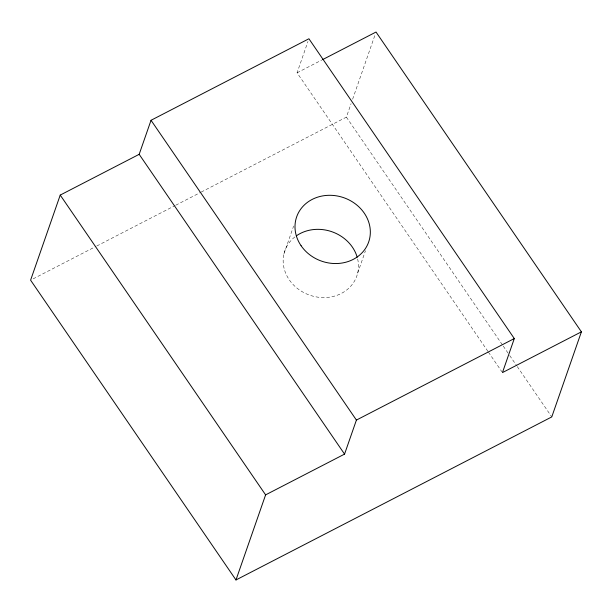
<?xml version="1.0" encoding="UTF-8"?>
<svg xmlns="http://www.w3.org/2000/svg" width="612" height="612" viewBox="0 0 612 612"><rect width="100%" height="100%" fill="white"/><g stroke="black" fill="none" stroke-linecap="round" stroke-linejoin="round"><path stroke-width="0.46" stroke-dasharray="3.06 2.29" d="M487.902 351.349L297.072 72.797L307.989 41.455M283.96 253.789L293.63 226.019M201.226 192.076L346.392 117.129L351.066 103.696M352.627 99.213L375.401 33.836M357.668 273.128L365.463 250.736M297.072 72.797L321.69 60.091M33.147 278.85L95.962 246.422M96.811 245.986L174.91 205.663M175.759 205.227L200.376 192.512M346.392 117.129L502.712 345.313M503.255 346.101L509.184 354.761M509.719 355.549L516.727 365.777M517.27 366.565L551.772 416.917M488.437 352.137L501.917 371.805M357.653 258.975A38.135 33.606 19.2 0 1 309.205 294.992A38.135 33.606 19.2 0 1 295.588 236.4"/><path stroke-width="0.92" d="M581.4 331.834L502.452 372.593L514.302 338.558L308.922 38.763L151.034 120.289L139.176 154.323L60.228 195.083L30.6 280.166L235.98 579.962L551.772 416.917L581.4 331.834L376.02 32.038L322.539 59.655M235.98 579.962L265.608 494.871L344.556 454.112L356.413 420.077L514.302 338.558M151.034 120.289L356.413 420.077M139.176 154.323L344.556 454.112M60.228 195.083L265.608 494.871M296.33 235.865A38.135 33.606 19.2 0 1 357.194 257.201M301.089 245.726A38.135 33.606 19.2 0 0 366.244 247.233A38.135 33.606 19.2 0 0 330.671 195.305A38.135 33.606 19.2 0 0 301.089 245.726"/></g></svg>
